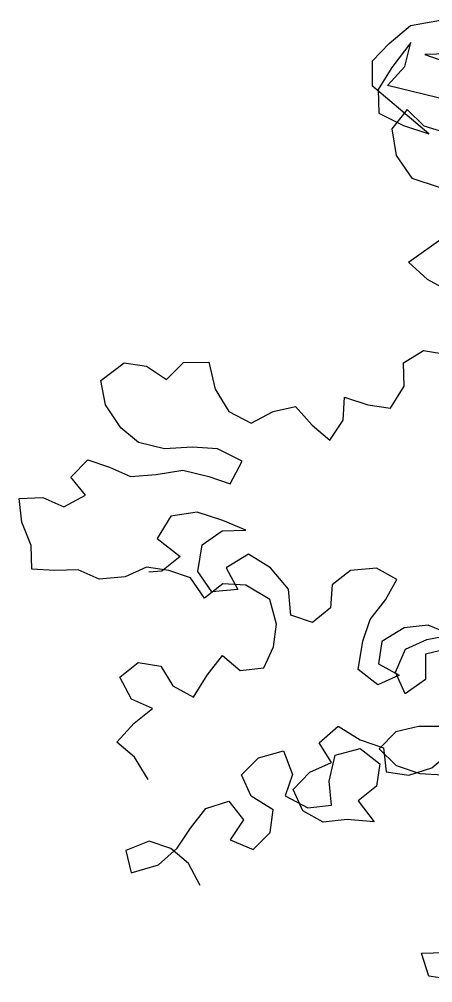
# Model space of a CAD drawing. Header units: inches. Extents: x 350994 to 353538, y 1581369 to 1583842.
# Drawn here: x 351700.242 to 351700.569, y 1583579.023 to 1583579.785 of the extents above; entities that cross this region are included whole.
import ezdxf

# ---------------------------------------------------------------- set-up
doc = ezdxf.new("R2010")
doc.units = ezdxf.units.IN
doc.header["$MEASUREMENT"] = 0
doc.linetypes.add('1', pattern=[0])
doc.layers.add('TREE', color=81, linetype='1')

# ---------------------------------------------------------------- blocks, each defined once
blk = doc.blocks.new('TREE_4')
at = {"color": 94}
for points in [[(-2071.1, 6510.9), (-2102.9, 6519.6), (-2134.7, 6537), (-2094.2, 6583.2)], [(-2111.4, 6724.9), (-2157.7, 6727.8), (-2186.6, 6745.2), (-2201.1, 6713.4), (-2186.6, 6678.7), (-2157.8, 6652.6), (-2117.3, 6649.7)], [(-2076.7, 6771.1), (-2221.3, 6771.2), (-2203.9, 6803), (-2203.8, 6837.7), (-2221.2, 6797.3), (-2232.8, 6762.6), (-2224.2, 6730.8), (-2186.6, 6722.1), (-2149, 6719.1), (-2241.5, 6765.5), (-2250.1, 6800.2), (-2232.8, 6829.1), (-2209.6, 6860.9), (-2163.3, 6881.1)], [(-2117.1, 6843.4), (-2180.7, 6826.1), (-2122.9, 6820.3)], [(-2320, 5744.7), (-2346, 5770.7), (-2374.9, 5785.2), (-2357.5, 5817), (-2337.2, 5843), (-2369, 5848.8), (-2392.1, 5874.9), (-2371.9, 5900.9), (-2340.1, 5903.7), (-2316.9, 5880.6), (-2285.1, 5871.9), (-2273.6, 5906.6), (-2259.1, 5938.4), (-2230.2, 5923.9), (-2198.4, 5935.4), (-2192.5, 5967.2), (-2195.4, 5999), (-2212.7, 6030.8), (-2250.3, 6042.4), (-2282.1, 6036.7), (-2302.4, 6010.7), (-2328.4, 6033.8), (-2360.2, 6036.8), (-2392, 6033.9), (-2418, 6013.7), (-2452.7, 6002.2), (-2484.5, 6008), (-2516.3, 5999.3), (-2548.1, 5993.6), (-2556.8, 6025.4), (-2577, 6054.3), (-2588.5, 6086.1), (-2556.7, 6094.8), (-2524.9, 6089), (-2498.9, 6112.1), (-2524.9, 6132.3), (-2507.5, 6161.2), (-2475.7, 6158.3), (-2443.9, 6152.5), (-2409.2, 6164), (-2374.5, 6178.4), (-2336.9, 6178.4), (-2305.1, 6175.5), (-2296.4, 6210.2), (-2334, 6218.9), (-2368.7, 6213.1), (-2406.3, 6201.6), (-2443.9, 6201.6), (-2472.8, 6216.1), (-2501.7, 6242.2), (-2516.1, 6274), (-2490, 6305.8), (-2458.2, 6308.6), (-2426.4, 6297), (-2409.1, 6325.9), (-2374.4, 6334.6), (-2357, 6299.9), (-2331, 6273.8), (-2296.4, 6265.1), (-2270.3, 6288.2), (-2241.4, 6302.7), (-2212.5, 6282.4), (-2183.6, 6267.9), (-2172, 6299.7), (-2177.7, 6331.5), (-2143.1, 6328.6), (-2111.2, 6331.4), (-2099.7, 6366.1), (-2108.3, 6397.9), (-2085.1, 6421.1), (-2047.6, 6423.9)], [(-2214.1, 5617.1), (-2237.2, 5643.1), (-2266.1, 5657.6), (-2297.9, 5660.5), (-2326.8, 5640.3), (-2312.4, 5611.4), (-2277.7, 5631.6), (-2257.4, 5660.5), (-2245.8, 5692.3), (-2231.3, 5724.1), (-2202.4, 5741.4), (-2176.4, 5721.1), (-2188, 5689.3), (-2153.3, 5683.5), (-2135.9, 5712.4), (-2138.8, 5744.2), (-2173.5, 5755.8), (-2193.7, 5781.8), (-2176.3, 5810.7), (-2144.5, 5828.1), (-2124.3, 5799.1), (-2127.2, 5767.3), (-2092.5, 5758.6), (-2060.7, 5770.2), (-2072.2, 5802), (-2072.2, 5839.6), (-2040.4, 5856.9), (-2008.6, 5842.4), (-2005.7, 5810.6), (-2026, 5784.6), (-1997.1, 5761.4), (-2034.7, 5755.7), (-2066.5, 5744.1), (-2098.3, 5752.8), (-2118.5, 5778.9), (-2101.1, 5807.8), (-2075.1, 5828), (-2098.2, 5851.1), (-2077.9, 5880), (-2043.3, 5868.4), (-2008.6, 5865.5), (-1997, 5833.7), (-1965.2, 5836.6), (-1936.3, 5853.9), (-1913.1, 5885.7)], [(-1933.4, 5914.6), (-1968.1, 5906), (-1997, 5891.5), (-2014.4, 5862.6), (-1985.5, 5845.3), (-1950.8, 5842.3), (-1919, 5848.1)], [(-1953.5, 6021.6), (-1982.4, 6007.2), (-1973.8, 5972.5), (-1996.9, 5946.5), (-2017.1, 5972.5), (-2011.3, 6007.2), (-1985.3, 6027.4), (-1953.5, 6041.8), (-1988.2, 6047.7), (-2020, 6036.1), (-2046, 6010.1), (-2043.2, 5978.3), (-2011.4, 5969.6), (-2037.4, 5949.4), (-2069.2, 5963.9), (-2072.1, 6004.4), (-2069.1, 6036.2), (-2054.6, 6068), (-2045.9, 6099.8), (-2077.7, 6108.5), (-2112.4, 6096.9), (-2132.7, 6070.9), (-2127, 6039.1), (-2147.2, 6013.1), (-2179, 6016), (-2190.6, 6050.7), (-2222.3, 6073.9), (-2257, 6085.5), (-2283.1, 6059.5), (-2260, 6033.4), (-2294.7, 6021.9), (-2320.7, 6045.1), (-2323.5, 6082.7), (-2300.4, 6108.7), (-2268.6, 6117.3), (-2303.2, 6123.1), (-2340.8, 6126), (-2375.5, 6111.6), (-2387.1, 6076.9), (-2349.6, 6059.6), (-2369.8, 6033.5), (-2387.2, 6027.8)], [(-1808.1, 5574.3), (-1871.7, 5568.5), (-1889.1, 5597.5), (-1857.3, 5606.1)]]:
    blk.add_lwpolyline(points, dxfattribs=at)

msp = doc.modelspace()

# ---------------------------------------------------------------- block references
at = {"layer": 'TREE', "lineweight": 5, "xscale": 0.0005632341247466223, "yscale": 0.0005632341530485974, "zscale": 0.0005632341444477617, "rotation": 346.4411541233163}
msp.add_blockref('TREE_4', (351700.85578, 1583575.73177), dxfattribs=at)

doc.saveas('drawing.dxf')
